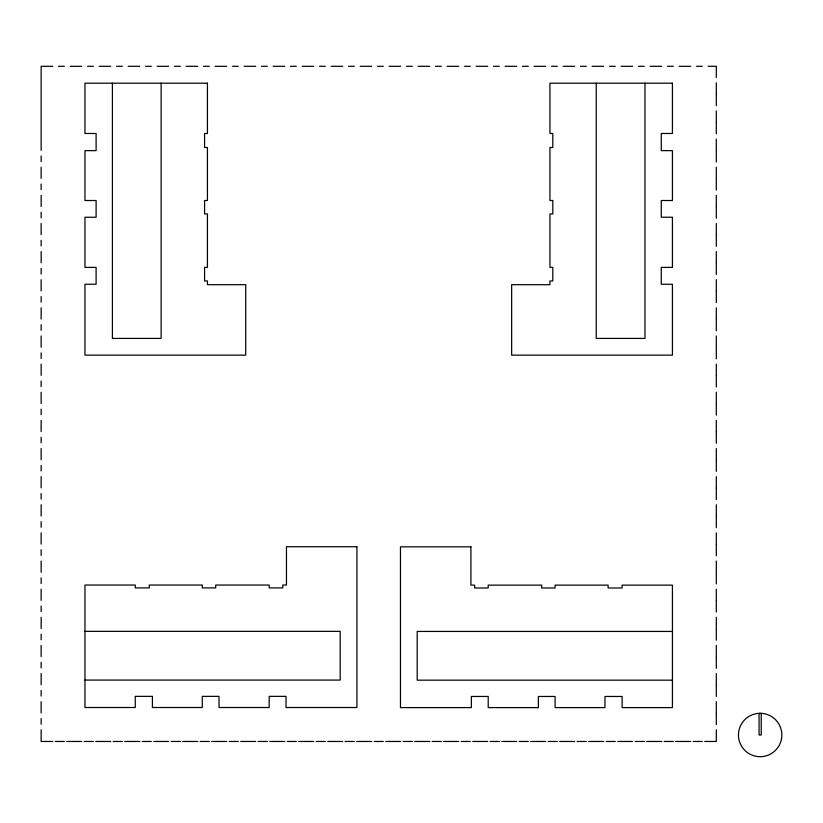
<?xml version="1.0" encoding="UTF-8"?>
<svg xmlns="http://www.w3.org/2000/svg" width="823" height="823" viewBox="0 0 823 823"><rect width="100%" height="100%" fill="white"/><g stroke="black" fill="none" stroke-linecap="round" stroke-linejoin="round"><path stroke-width="1.23" d="M52.754 66.303L41.15 66.303L41.15 150.3M58.546 66.303L64.348 66.303M70.15 66.303L81.744 66.303M87.547 66.303L93.349 66.303M99.151 66.303L110.745 66.303M116.547 66.303L122.349 66.303M128.141 66.303L139.745 66.303M145.548 66.303L151.339 66.303M157.142 66.303L168.746 66.303M174.538 66.303L180.34 66.303M186.142 66.303L197.736 66.303M203.538 66.303L209.34 66.303M215.142 66.303L226.737 66.303M232.539 66.303L238.341 66.303M244.133 66.303L255.737 66.303M261.539 66.303L267.331 66.303M273.133 66.303L284.737 66.303M290.529 66.303L296.331 66.303M302.134 66.303L313.728 66.303M319.53 66.303L325.332 66.303M331.134 66.303L342.728 66.303M348.53 66.303L354.332 66.303M360.135 66.303L371.729 66.303M377.531 66.303L383.333 66.303M389.125 66.303L400.729 66.303M406.531 66.303L412.323 66.303M418.125 66.303L429.729 66.303M435.521 66.303L441.323 66.303M447.126 66.303L458.72 66.303M464.522 66.303L470.324 66.303M476.126 66.303L487.72 66.303M493.522 66.303L499.324 66.303M505.116 66.303L516.721 66.303M522.523 66.303L528.315 66.303M534.117 66.303L545.721 66.303M551.513 66.303L557.315 66.303M563.117 66.303L574.711 66.303M580.513 66.303L586.315 66.303M592.118 66.303L603.712 66.303M609.514 66.303L615.316 66.303M621.108 66.303L632.712 66.303M638.514 66.303L644.316 66.303M650.108 66.303L661.713 66.303M667.515 66.303L673.307 66.303M679.109 66.303L690.713 66.303M696.505 66.303L702.307 66.303M708.109 66.303L716.308 66.303L716.308 77.557M84.964 631.344L340.197 631.344L340.197 680.076L84.964 680.076M672.422 631.436L417.189 631.436L417.189 680.168L672.422 680.168M52.754 741.461L41.15 741.461L41.15 729.806M55.141 741.461L64.348 741.461M66.745 741.461L81.744 741.461M84.141 741.461L93.349 741.461M95.746 741.461L110.745 741.461M113.142 741.461L122.349 741.461M124.746 741.461L139.745 741.461M142.142 741.461L151.339 741.461M153.736 741.461L168.746 741.461M171.143 741.461L180.34 741.461M182.737 741.461L197.736 741.461M200.133 741.461L209.34 741.461M211.737 741.461L226.737 741.461M229.133 741.461L238.341 741.461M240.738 741.461L255.737 741.461M258.134 741.461L267.331 741.461M269.728 741.461L284.737 741.461M287.134 741.461L296.331 741.461M298.728 741.461L313.728 741.461M316.125 741.461L325.332 741.461M327.729 741.461L342.728 741.461M345.125 741.461L354.332 741.461M356.729 741.461L371.729 741.461M374.126 741.461L383.333 741.461M385.72 741.461L400.729 741.461M403.126 741.461L412.323 741.461M414.72 741.461L429.729 741.461M432.126 741.461L441.323 741.461M443.72 741.461L458.72 741.461M461.117 741.461L470.324 741.461M472.721 741.461L487.72 741.461M490.117 741.461L499.324 741.461M501.721 741.461L516.721 741.461M519.118 741.461L528.315 741.461M530.712 741.461L545.721 741.461M548.118 741.461L557.315 741.461M559.712 741.461L574.711 741.461M577.108 741.461L586.315 741.461M588.712 741.461L603.712 741.461M606.109 741.461L615.316 741.461M617.713 741.461L632.712 741.461M635.109 741.461L644.316 741.461M646.703 741.461L661.713 741.461M664.11 741.461L673.307 741.461M675.704 741.461L690.713 741.461M693.1 741.461L702.307 741.461M704.704 741.461L716.308 741.461L716.308 729.806M761.234 713.366L761.234 734.99L759.063 734.99L759.063 713.366M716.308 82.784L716.308 94.038M716.308 94.439L716.308 105.683M716.308 110.92L716.308 122.164M716.308 122.565L716.308 133.82M716.308 139.046L716.308 150.3M716.308 150.702L716.308 161.946M716.308 167.182L716.308 178.437M716.308 178.828L716.308 190.082M716.308 195.308L716.308 206.563M716.308 206.964L716.308 218.218M716.308 223.445L716.308 234.699M716.308 235.09L716.308 246.344M716.308 251.571L716.308 262.825M716.308 263.226L716.308 274.481M716.308 279.707L716.308 290.961M716.308 291.352L716.308 302.607M716.308 307.833L716.308 319.087M716.308 319.489L716.308 330.743M716.308 335.969L716.308 347.224M716.308 347.615L716.308 358.869M716.308 364.095L716.308 375.35M716.308 375.751L716.308 387.005M716.308 392.232L716.308 403.486M716.308 403.877L716.308 415.131M716.308 420.358L716.308 431.612M716.308 432.013L716.308 443.268M716.308 448.494L716.308 459.748M716.308 460.139L716.308 471.394M716.308 476.62L716.308 487.874M716.308 488.276L716.308 499.53M716.308 504.756L716.308 516.011M716.308 516.402L716.308 527.656M716.308 532.882L716.308 544.137M716.308 544.538L716.308 555.792M716.308 561.019L716.308 572.273M716.308 572.664L716.308 583.919M716.308 589.155L716.308 600.399M716.308 600.8L716.308 612.055M716.308 617.281L716.308 628.535M716.308 628.937L716.308 640.181M716.308 645.417L716.308 656.661M716.308 657.063L716.308 668.317M716.308 673.543L716.308 684.798M716.308 685.199L716.308 696.443M716.308 701.68L716.308 712.924M716.308 713.325L716.308 724.579M644.985 83.185L644.985 338.418L596.253 338.418L596.253 83.185M161.133 83.185L161.133 338.418L112.401 338.418L112.401 83.185M41.15 155.928L41.15 161.555M41.15 167.182L41.15 178.437M41.15 184.054L41.15 189.681M41.15 195.308L41.15 206.563M41.15 212.19L41.15 217.817M41.15 223.445L41.15 234.699M41.15 240.316L41.15 245.943M41.15 251.571L41.15 262.825M41.15 268.452L41.15 274.08M41.15 279.707L41.15 290.961M41.15 296.589L41.15 302.206M41.15 307.833L41.15 319.087M41.15 324.715L41.15 330.342M41.15 335.969L41.15 347.224M41.15 352.851L41.15 358.468M41.15 364.095L41.15 375.35M41.15 380.977L41.15 386.604M41.15 392.232L41.15 403.486M41.15 409.113L41.15 414.741M41.15 420.358L41.15 431.612M41.15 437.239L41.15 442.867M41.15 448.494L41.15 459.748M41.15 465.376L41.15 471.003M41.15 476.62L41.15 487.874M41.15 493.502L41.15 499.129M41.15 504.756L41.15 516.011M41.15 521.638L41.15 527.265M41.15 532.882L41.15 544.137M41.15 549.764L41.15 555.391M41.15 561.019L41.15 572.273M41.15 577.9L41.15 583.528M41.15 589.155L41.15 600.399M41.15 606.026L41.15 611.654M41.15 617.281L41.15 628.535M41.15 634.163L41.15 639.79M41.15 645.417L41.15 656.661M41.15 662.289L41.15 667.916M41.15 673.543L41.15 684.798M41.15 690.425L41.15 696.052M41.15 701.68L41.15 712.924M41.15 718.551L41.15 724.178M760.143 713.294L757.314 713.479A21.707 21.707 0 0 0 741.842 746.656A21.707 21.707 0 0 0 778.455 746.656A21.707 21.707 0 0 0 762.983 713.479L760.143 713.294M207.437 83.185L84.964 83.185L84.964 133.491L96.106 133.491L96.106 150.64L84.964 150.64L84.964 200.514L96.106 200.514L96.106 217.231L84.964 217.231L84.964 267.393L96.106 267.393L96.106 284.254L84.964 284.254L84.964 355.135L245.727 355.135L245.727 284.686L207.437 284.686L207.437 280.962L204.577 280.962L204.577 267.393L207.437 267.393L207.437 213.939L204.577 213.939L204.577 200.514L207.437 200.514L207.437 147.492L204.577 147.492L204.577 133.491L207.437 133.491L207.437 83.185M672.422 83.185L549.949 83.185L549.949 133.491L552.809 133.491L552.809 147.492L549.949 147.492L549.949 200.514L552.809 200.514L552.809 213.939L549.949 213.939L549.949 267.393L552.809 267.393L552.809 280.962L549.949 280.962L549.949 284.686L511.649 284.686L511.649 355.135L672.422 355.135L672.422 284.254L661.27 284.254L661.27 267.393L672.422 267.393L672.422 217.231L661.27 217.231L661.27 200.514L672.422 200.514L672.422 150.64L661.27 150.64L661.27 133.491L672.422 133.491L672.422 83.185M356.915 546.739L286.455 546.739L286.455 585.04L282.742 585.04L282.742 587.9L269.172 587.9L269.172 585.04L215.719 585.04L215.719 587.9L202.283 587.9L202.283 585.04L149.272 585.04L149.272 587.9L135.26 587.9L135.26 585.04L84.964 585.04L84.964 707.513L135.26 707.513L135.26 696.361L152.409 696.361L152.409 707.513L202.283 707.513L202.283 696.361L219.011 696.361L219.011 707.513L269.172 707.513L269.172 696.361L286.034 696.361L286.034 707.513L356.915 707.513L356.915 546.739M470.921 546.832L400.462 546.832L400.462 707.605L471.342 707.605L471.342 696.464L488.214 696.464L488.214 707.605L538.376 707.605L538.376 696.464L555.093 696.464L555.093 707.605L604.967 707.605L604.967 696.464L622.116 696.464L622.116 707.605L672.422 707.605L672.422 585.132L622.116 585.132L622.116 587.992L608.115 587.992L608.115 585.132L555.093 585.132L555.093 587.992L541.657 587.992L541.657 585.132L488.214 585.132L488.214 587.992L474.634 587.992L474.634 585.132L470.921 585.132L470.921 546.832"/></g></svg>
